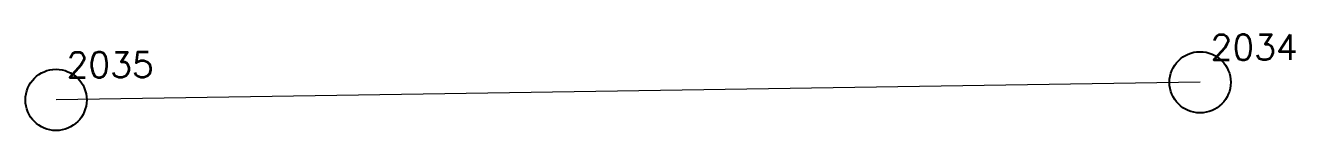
# Model space of a CAD drawing. Extents: x 1390702 to 1399289, y 354783 to 361029.
# Drawn here: x 1395603.4 to 1395618.95, y 358577.44 to 358578.62 of the extents above; entities that cross this region are included whole.
import ezdxf

# ---------------------------------------------------------------- set-up
doc = ezdxf.new("R2010")
doc.units = 0
doc.header["$PDMODE"] = 33
doc.header["$PDSIZE"] = 0.75
doc.layers.add('7 - разработанные границы территорий окн', color=7, linetype='Continuous')
doc.styles.get("Standard").update_dxf_attribs({"font": 'simplex.shx'})

msp = doc.modelspace()

# ---------------------------------------------------------------- linework, layer by layer
at = {"layer": '7 - разработанные границы территорий окн', "color": 7, "lineweight": 20}
msp.add_lwpolyline([(1395617.777, 358578.033), (1395603.777, 358577.818)], dxfattribs=at)
at = {"layer": '7 - разработанные границы территорий окн'}
for p in [(1395617.777, 358578.033), (1395603.777, 358577.818)]:
    msp.add_point(p, dxfattribs=at)

# ---------------------------------------------------------------- texts
at = {"layer": '7 - разработанные границы территорий окн', "color": 7}
for s, p in [('2034', (1395617.906, 358578.307)), ('2035', (1395603.906, 358578.093))]:
    msp.add_text(s, height=0.3111, dxfattribs=at).set_placement(p)

doc.saveas('drawing.dxf')
